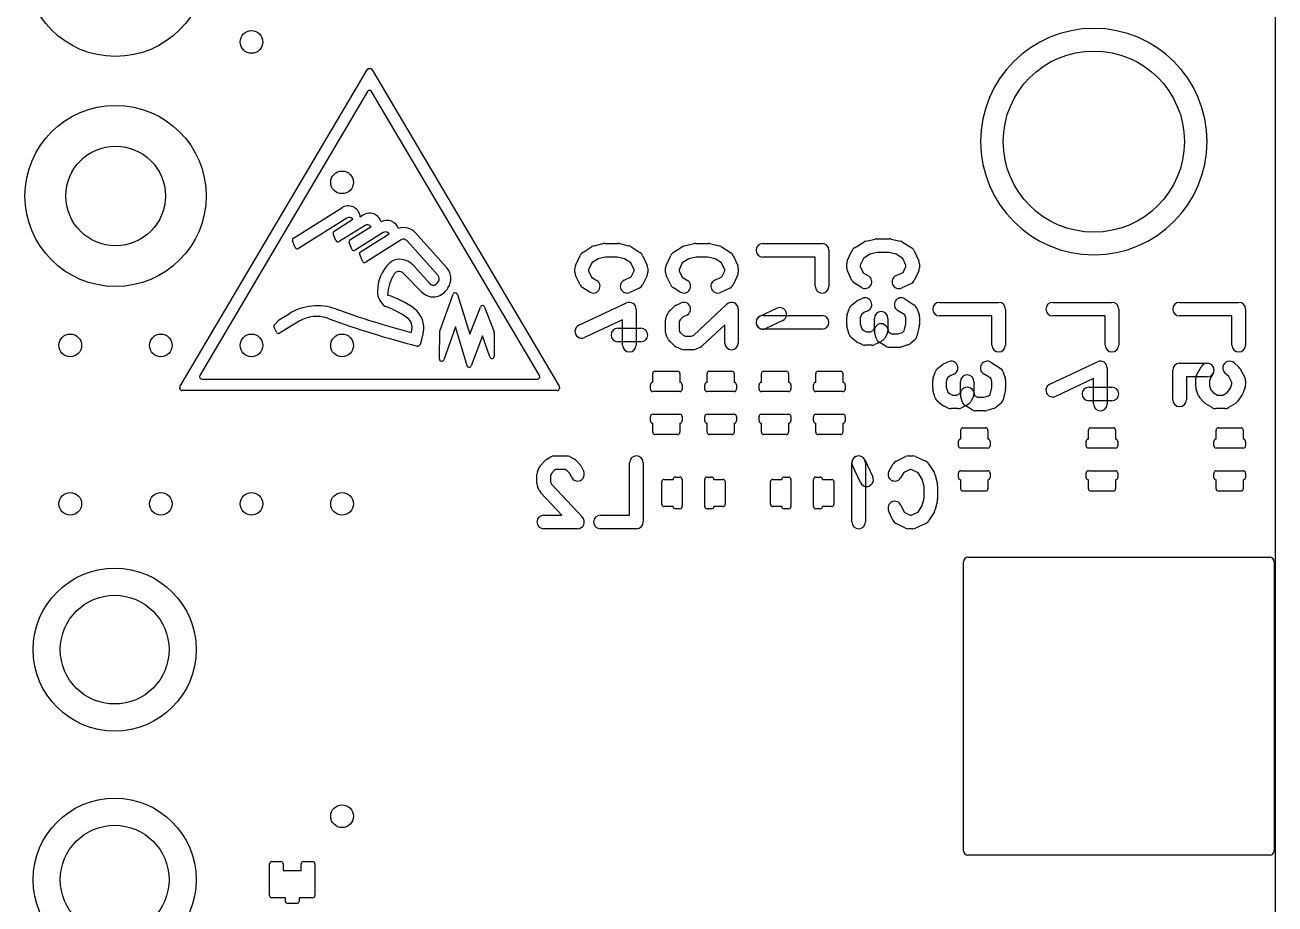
# Model space of a CAD drawing. Extents: x 0 to 45, y 0 to 50.
# Drawn here: x 31.2 to 45, y 29.58 to 39.29 of the extents above; entities that cross this region are included whole.
import ezdxf

# ---------------------------------------------------------------- set-up
doc = ezdxf.new("R2010")
doc.units = 0
for name, color, linetype in [('HOLE_1-6', 7, 'CONTINUOUS'), ('OUTLINE', 7, 'CONTINUOUS'), ('Resist-B', 7, 'CONTINUOUS'), ('Symbol-B', 7, 'CONTINUOUS')]:
    doc.layers.add(name, color=color, linetype=linetype)

msp = doc.modelspace()

# ---------------------------------------------------------------- linework, layer by layer
at = {"layer": 'HOLE_1-6'}
for centre, radius in [((33.7, 39.1), 0.125), ((43, 38), 1), ((32.2, 37.4), 0.55), ((34.7, 37.55), 0.125), ((31.7, 35.75), 0.125), ((32.7, 35.75), 0.125), ((33.7, 35.75), 0.125), ((34.7, 35.75), 0.125), ((31.7, 34), 0.125), ((32.7, 34), 0.125), ((33.7, 34), 0.125), ((34.7, 34), 0.125), ((32.19, 32.39), 0.6), ((34.7, 30.55), 0.125), ((32.19, 29.85), 0.6)]:
    msp.add_circle(centre, radius, dxfattribs=at)
at = {"layer": 'OUTLINE'}
msp.add_line((45, 42.41699), (45, 1), dxfattribs=at)
at = {"layer": 'Resist-B'}
for p, q in [((38.13, 35.34), (38.13, 35.44)), ((38.155, 35.465), (38.405, 35.465)), ((38.43, 35.44), (38.43, 35.34)), ((38.73, 35.34), (38.73, 35.44)), ((38.755, 35.465), (39.005, 35.465)), ((39.03, 35.44), (39.03, 35.34)), ((39.33, 35.34), (39.33, 35.44)), ((39.355, 35.465), (39.605, 35.465)), ((39.63, 35.44), (39.63, 35.34)), ((39.93, 35.34), (39.93, 35.44)), ((39.955, 35.465), (40.205, 35.465)), ((40.23, 35.44), (40.23, 35.34)), ((38.105, 35.265), (38.105, 35.315)), ((38.43, 35.24), (38.13, 35.24)), ((38.455, 35.315), (38.455, 35.265)), ((38.705, 35.265), (38.705, 35.315)), ((39.03, 35.24), (38.73, 35.24)), ((39.055, 35.315), (39.055, 35.265)), ((39.305, 35.265), (39.305, 35.315)), ((39.63, 35.24), (39.33, 35.24)), ((39.655, 35.315), (39.655, 35.265)), ((39.905, 35.265), (39.905, 35.315)), ((40.23, 35.24), (39.93, 35.24)), ((40.255, 35.315), (40.255, 35.265)), ((38.105, 34.915), (38.105, 34.965)), ((38.13, 34.99), (38.43, 34.99)), ((38.455, 34.965), (38.455, 34.915)), ((38.705, 34.915), (38.705, 34.965)), ((38.73, 34.99), (39.03, 34.99)), ((39.055, 34.965), (39.055, 34.915)), ((39.305, 34.915), (39.305, 34.965)), ((39.33, 34.99), (39.63, 34.99)), ((39.655, 34.965), (39.655, 34.915)), ((39.905, 34.915), (39.905, 34.965)), ((39.93, 34.99), (40.23, 34.99)), ((40.255, 34.965), (40.255, 34.915)), ((38.13, 34.79), (38.13, 34.89)), ((38.43, 34.89), (38.43, 34.79)), ((38.73, 34.79), (38.73, 34.89)), ((39.03, 34.89), (39.03, 34.79)), ((39.33, 34.79), (39.33, 34.89)), ((39.63, 34.89), (39.63, 34.79)), ((39.93, 34.79), (39.93, 34.89)), ((40.23, 34.89), (40.23, 34.79)), ((41.53, 34.715), (41.53, 34.815)), ((41.555, 34.84), (41.805, 34.84)), ((41.83, 34.815), (41.83, 34.715)), ((42.94, 34.715), (42.94, 34.815)), ((42.965, 34.84), (43.215, 34.84)), ((43.24, 34.815), (43.24, 34.715)), ((44.35, 34.715), (44.35, 34.815)), ((44.375, 34.84), (44.625, 34.84)), ((44.65, 34.815), (44.65, 34.715)), ((38.405, 34.765), (38.155, 34.765)), ((39.005, 34.765), (38.755, 34.765)), ((39.605, 34.765), (39.355, 34.765)), ((40.205, 34.765), (39.955, 34.765)), ((41.505, 34.64), (41.505, 34.69)), ((41.855, 34.69), (41.855, 34.64)), ((42.915, 34.64), (42.915, 34.69)), ((43.265, 34.69), (43.265, 34.64)), ((44.325, 34.64), (44.325, 34.69)), ((44.675, 34.69), (44.675, 34.64)), ((41.83, 34.615), (41.53, 34.615)), ((43.24, 34.615), (42.94, 34.615)), ((44.65, 34.615), (44.35, 34.615)), ((41.53, 34.365), (41.83, 34.365)), ((42.94, 34.365), (43.24, 34.365)), ((44.35, 34.365), (44.65, 34.365)), ((38.23, 33.995), (38.23, 34.245)), ((38.255, 34.27), (38.355, 34.27)), ((38.38, 34.295), (38.43, 34.295)), ((38.455, 34.27), (38.455, 33.97)), ((38.705, 33.97), (38.705, 34.27)), ((38.73, 34.295), (38.78, 34.295)), ((38.805, 34.27), (38.905, 34.27)), ((38.93, 34.245), (38.93, 33.995)), ((39.43, 33.995), (39.43, 34.245)), ((39.455, 34.27), (39.555, 34.27)), ((39.58, 34.295), (39.63, 34.295)), ((39.655, 34.27), (39.655, 33.97)), ((39.905, 33.97), (39.905, 34.27)), ((39.93, 34.295), (39.98, 34.295)), ((40.005, 34.27), (40.105, 34.27)), ((40.13, 34.245), (40.13, 33.995)), ((41.505, 34.29), (41.505, 34.34)), ((41.53, 34.165), (41.53, 34.265)), ((41.83, 34.265), (41.83, 34.165)), ((41.855, 34.34), (41.855, 34.29)), ((42.915, 34.29), (42.915, 34.34)), ((42.94, 34.165), (42.94, 34.265)), ((43.24, 34.265), (43.24, 34.165)), ((43.265, 34.34), (43.265, 34.29)), ((44.325, 34.29), (44.325, 34.34)), ((44.35, 34.165), (44.35, 34.265)), ((44.65, 34.265), (44.65, 34.165)), ((44.675, 34.34), (44.675, 34.29)), ((41.805, 34.14), (41.555, 34.14)), ((43.215, 34.14), (42.965, 34.14)), ((44.625, 34.14), (44.375, 34.14)), ((38.355, 33.97), (38.255, 33.97)), ((38.905, 33.97), (38.805, 33.97)), ((39.555, 33.97), (39.455, 33.97)), ((40.105, 33.97), (40.005, 33.97)), ((38.43, 33.945), (38.38, 33.945)), ((38.78, 33.945), (38.73, 33.945)), ((39.63, 33.945), (39.58, 33.945)), ((39.98, 33.945), (39.93, 33.945)), ((41.61, 33.41), (44.94, 33.41)), ((41.56, 30.17), (41.56, 33.36)), ((44.99, 33.36), (44.99, 30.17)), ((44.94, 30.12), (41.61, 30.12)), ((33.9, 29.675), (33.9, 30.025)), ((33.925, 30.05), (34.025, 30.05)), ((34.05, 30.025), (34.05, 29.95)), ((34.05, 29.95), (34.25, 29.95)), ((34.25, 29.95), (34.25, 30.025)), ((34.275, 30.05), (34.375, 30.05)), ((34.4, 30.025), (34.4, 29.675)), ((34.075, 29.65), (33.925, 29.65)), ((34.075, 29.6125), (34.075, 29.65)), ((34.2, 29.5875), (34.1, 29.5875)), ((34.225, 29.65), (34.225, 29.6125)), ((34.375, 29.65), (34.225, 29.65))]:
    msp.add_line(p, q, dxfattribs=at)
for centre, radius in [((32.2, 39.94), 1), ((32.2, 37.4), 1), ((32.19, 32.39), 0.9), ((32.19, 29.85), 0.9)]:
    msp.add_circle(centre, radius, dxfattribs=at)
for centre, radius, start, end in [((43, 38), 1.25, 90, -90), ((43, 38), 1.25, -90, 90), ((38.13, 35.315), 0.025, 90, 180), ((38.155, 35.44), 0.025, 90, 180), ((38.405, 35.44), 0.025, 0, 90), ((38.43, 35.315), 0.025, 0, 90), ((38.73, 35.315), 0.025, 90, 180), ((38.755, 35.44), 0.025, 90, 180), ((39.005, 35.44), 0.025, 0, 90), ((39.03, 35.315), 0.025, 0, 90), ((39.33, 35.315), 0.025, 90, 180), ((39.355, 35.44), 0.025, 90, 180), ((39.605, 35.44), 0.025, 0, 90), ((39.63, 35.315), 0.025, 0, 90), ((39.93, 35.315), 0.025, 90, 180), ((39.955, 35.44), 0.025, 90, 180), ((40.205, 35.44), 0.025, 0, 90), ((40.23, 35.315), 0.025, 0, 90), ((38.13, 35.265), 0.025, 180, -90), ((38.43, 35.265), 0.025, -90, 0), ((38.73, 35.265), 0.025, 180, -90), ((39.03, 35.265), 0.025, -90, 0), ((39.33, 35.265), 0.025, 180, -90), ((39.63, 35.265), 0.025, -90, 0), ((39.93, 35.265), 0.025, 180, -90), ((40.23, 35.265), 0.025, -90, 0), ((38.13, 34.965), 0.025, 90, 180), ((38.13, 34.915), 0.025, 180, -90), ((38.43, 34.965), 0.025, 0, 90), ((38.43, 34.915), 0.025, -90, 0), ((38.73, 34.965), 0.025, 90, 180), ((38.73, 34.915), 0.025, 180, -90), ((39.03, 34.965), 0.025, 0, 90), ((39.03, 34.915), 0.025, -90, 0), ((39.33, 34.965), 0.025, 90, 180), ((39.33, 34.915), 0.025, 180, -90), ((39.63, 34.965), 0.025, 0, 90), ((39.63, 34.915), 0.025, -90, 0), ((39.93, 34.965), 0.025, 90, 180), ((39.93, 34.915), 0.025, 180, -90), ((40.23, 34.965), 0.025, 0, 90), ((40.23, 34.915), 0.025, -90, 0), ((38.155, 34.79), 0.025, 180, -90), ((38.405, 34.79), 0.025, -90, 0), ((38.755, 34.79), 0.025, 180, -90), ((39.005, 34.79), 0.025, -90, 0), ((39.355, 34.79), 0.025, 180, -90), ((39.605, 34.79), 0.025, -90, 0), ((39.955, 34.79), 0.025, 180, -90), ((40.205, 34.79), 0.025, -90, 0), ((41.555, 34.815), 0.025, 90, 180), ((41.805, 34.815), 0.025, 0, 90), ((42.965, 34.815), 0.025, 90, 180), ((43.215, 34.815), 0.025, 0, 90), ((44.375, 34.815), 0.025, 90, 180), ((44.625, 34.815), 0.025, 0, 90), ((41.53, 34.69), 0.025, 90, 180), ((41.53, 34.64), 0.025, 180, -90), ((41.83, 34.69), 0.025, 0, 90), ((41.83, 34.64), 0.025, -90, 0), ((42.94, 34.69), 0.025, 90, 180), ((42.94, 34.64), 0.025, 180, -90), ((43.24, 34.69), 0.025, 0, 90), ((43.24, 34.64), 0.025, -90, 0), ((44.35, 34.69), 0.025, 90, 180), ((44.35, 34.64), 0.025, 180, -90), ((44.65, 34.69), 0.025, 0, 90), ((44.65, 34.64), 0.025, -90, 0), ((41.53, 34.34), 0.025, 90, 180), ((41.83, 34.34), 0.025, 0, 90), ((42.94, 34.34), 0.025, 90, 180), ((43.24, 34.34), 0.025, 0, 90), ((44.35, 34.34), 0.025, 90, 180), ((44.65, 34.34), 0.025, 0, 90), ((38.255, 34.245), 0.025, 90, 180), ((38.38, 34.27), 0.025, 90, 180), ((38.43, 34.27), 0.025, 0, 90), ((38.73, 34.27), 0.025, 90, 180), ((38.78, 34.27), 0.025, 0, 90), ((38.905, 34.245), 0.025, 0, 90), ((39.455, 34.245), 0.025, 90, 180), ((39.58, 34.27), 0.025, 90, 180), ((39.63, 34.27), 0.025, 0, 90), ((39.93, 34.27), 0.025, 90, 180), ((39.98, 34.27), 0.025, 0, 90), ((40.105, 34.245), 0.025, 0, 90), ((41.53, 34.29), 0.025, 180, -90), ((41.83, 34.29), 0.025, -90, 0), ((42.94, 34.29), 0.025, 180, -90), ((43.24, 34.29), 0.025, -90, 0), ((44.35, 34.29), 0.025, 180, -90), ((44.65, 34.29), 0.025, -90, 0), ((41.555, 34.165), 0.025, 180, -90), ((41.805, 34.165), 0.025, -90, 0), ((42.965, 34.165), 0.025, 180, -90), ((43.215, 34.165), 0.025, -90, 0), ((44.375, 34.165), 0.025, 180, -90), ((44.625, 34.165), 0.025, -90, 0), ((38.255, 33.995), 0.025, 180, -90), ((38.38, 33.97), 0.025, 180, -90), ((38.43, 33.97), 0.025, -90, 0), ((38.73, 33.97), 0.025, 180, -90), ((38.78, 33.97), 0.025, -90, 0), ((38.905, 33.995), 0.025, -90, 0), ((39.455, 33.995), 0.025, 180, -90), ((39.58, 33.97), 0.025, 180, -90), ((39.63, 33.97), 0.025, -90, 0), ((39.93, 33.97), 0.025, 180, -90), ((39.98, 33.97), 0.025, -90, 0), ((40.105, 33.995), 0.025, -90, 0), ((41.61, 33.36), 0.05, 90, 180), ((44.94, 33.36), 0.05, 0, 90), ((41.61, 30.17), 0.05, 180, -90), ((44.94, 30.17), 0.05, -90, 0), ((33.925, 30.025), 0.025, 90, 180), ((34.025, 30.025), 0.025, 0, 90), ((34.275, 30.025), 0.025, 90, 180), ((34.375, 30.025), 0.025, 0, 90), ((33.925, 29.675), 0.025, 180, -90), ((34.375, 29.675), 0.025, -90, 0), ((34.1, 29.6125), 0.025, 180, -90), ((34.2, 29.6125), 0.025, -90, 0)]:
    msp.add_arc(centre, radius, start, end, dxfattribs=at)
at = {"layer": 'Symbol-B'}
for p, q in [((32.91247, 35.29821), (34.97607, 38.79371)), ((34.9976, 38.806), (35.0114, 38.806)), ((35.03293, 38.79371), (37.09653, 35.29821)), ((34.98297, 38.55361), (33.13048, 35.41571)), ((36.87852, 35.41571), (35.02603, 38.55361)), ((34.16412, 36.93477), (34.70782, 37.27691)), ((34.7545, 37.15505), (34.22035, 36.81891)), ((34.61275, 37.01123), (34.82036, 37.14188)), ((34.82036, 37.14188), (34.81619, 37.14606)), ((34.95451, 37.07505), (34.66898, 36.89537)), ((34.78751, 36.91535), (35.02036, 37.06188)), ((35.15451, 36.99505), (34.84374, 36.79949)), ((35.02036, 37.06188), (35.01619, 37.06606)), ((35.22036, 36.98188), (35.21619, 36.98606)), ((35.5112, 36.99179), (35.8561, 36.6064)), ((34.18384, 36.83074), (34.15425, 36.90428)), ((34.63247, 36.9072), (34.60288, 36.98074)), ((34.80724, 36.81132), (34.77764, 36.88486)), ((34.90513, 36.7835), (35.22036, 36.98188)), ((35.35448, 36.91505), (34.96136, 36.66764)), ((35.76072, 36.52104), (35.41582, 36.90643)), ((37.48228, 36.84972), (37.58416, 36.8731)), ((37.60094, 36.875), (37.74528, 36.875)), ((37.76205, 36.8731), (37.86394, 36.84972)), ((38.48228, 36.84972), (38.58416, 36.8731)), ((38.60094, 36.875), (38.74528, 36.875)), ((38.76205, 36.8731), (38.86394, 36.84972)), ((39.34623, 36.875), (40, 36.875)), ((40.35715, 36.82577), (40.45904, 36.89005)), ((40.48228, 36.89972), (40.58416, 36.9231)), ((40.60094, 36.925), (40.74528, 36.925)), ((40.76205, 36.9231), (40.86394, 36.89972)), ((40.88719, 36.89005), (40.98908, 36.82577)), ((34.92485, 36.67947), (34.89526, 36.75301)), ((37.27806, 36.63257), (37.329, 36.74361)), ((37.35715, 36.77577), (37.45904, 36.84005)), ((37.60944, 36.725), (37.52828, 36.70638)), ((37.73679, 36.725), (37.60944, 36.725)), ((37.81795, 36.70638), (37.73679, 36.725)), ((37.88719, 36.84005), (37.98908, 36.77577)), ((38.01723, 36.74361), (38.06817, 36.63257)), ((38.27806, 36.63257), (38.329, 36.74361)), ((38.35715, 36.77577), (38.45904, 36.84005)), ((38.60944, 36.725), (38.52828, 36.70638)), ((38.73679, 36.725), (38.60944, 36.725)), ((38.81795, 36.70638), (38.73679, 36.725)), ((38.88719, 36.84005), (38.98908, 36.77577)), ((39.01723, 36.74361), (39.06817, 36.63257)), ((39.925, 36.725), (39.34623, 36.725)), ((39.925, 36.4026), (39.925, 36.725)), ((40.075, 36.8), (40.075, 36.4026)), ((40.27806, 36.68257), (40.329, 36.79361)), ((40.45604, 36.7108), (40.42123, 36.63492)), ((40.52828, 36.75638), (40.45604, 36.7108)), ((40.60944, 36.775), (40.52828, 36.75638)), ((40.73679, 36.775), (40.60944, 36.775)), ((40.81795, 36.75638), (40.73679, 36.775)), ((40.89019, 36.7108), (40.81795, 36.75638)), ((40.925, 36.63492), (40.89019, 36.7108)), ((41.01723, 36.79361), (41.06817, 36.68257)), ((35.49699, 36.62378), (35.66915, 36.43141)), ((37.27123, 36.55455), (37.27123, 36.6013)), ((37.45604, 36.6608), (37.42123, 36.58492)), ((37.42123, 36.58492), (37.42123, 36.57175)), ((37.42123, 36.57175), (37.45508, 36.50184)), ((37.52828, 36.70638), (37.45604, 36.6608)), ((37.89019, 36.6608), (37.81795, 36.70638)), ((37.925, 36.58492), (37.89019, 36.6608)), ((37.8933, 36.50628), (37.925, 36.57175)), ((37.925, 36.57175), (37.925, 36.58492)), ((38.075, 36.6013), (38.075, 36.55455)), ((38.27123, 36.55455), (38.27123, 36.6013)), ((38.45604, 36.6608), (38.42123, 36.58492)), ((38.42123, 36.58492), (38.42123, 36.57175)), ((38.42123, 36.57175), (38.45508, 36.50184)), ((38.52828, 36.70638), (38.45604, 36.6608)), ((38.89019, 36.6608), (38.81795, 36.70638)), ((38.925, 36.58492), (38.89019, 36.6608)), ((38.8933, 36.50628), (38.925, 36.57175)), ((38.925, 36.57175), (38.925, 36.58492)), ((39.075, 36.6013), (39.075, 36.55455)), ((40.27123, 36.60455), (40.27123, 36.6513)), ((40.32967, 36.46666), (40.27873, 36.57186)), ((40.42123, 36.63492), (40.42123, 36.62175)), ((40.42123, 36.62175), (40.45508, 36.55184)), ((40.8933, 36.55628), (40.925, 36.62175)), ((40.925, 36.62175), (40.925, 36.63492)), ((41.0675, 36.57186), (41.01656, 36.46666)), ((41.075, 36.6513), (41.075, 36.60455)), ((35.58063, 36.33881), (35.37003, 36.5494)), ((35.75062, 36.43644), (35.76469, 36.45671)), ((37.32967, 36.41666), (37.27873, 36.52186)), ((37.45508, 36.50184), (37.51272, 36.46658)), ((37.81589, 36.47077), (37.8933, 36.50628)), ((38.0675, 36.52186), (38.01656, 36.41666)), ((38.32967, 36.41666), (38.27873, 36.52186)), ((38.45508, 36.50184), (38.51272, 36.46658)), ((38.81589, 36.47077), (38.8933, 36.50628)), ((39.0675, 36.52186), (39.01656, 36.41666)), ((40.43444, 36.38862), (40.35803, 36.43537)), ((40.45508, 36.55184), (40.51272, 36.51658)), ((40.81589, 36.52077), (40.8933, 36.55628)), ((35.78257, 35.91769), (35.92598, 36.31418)), ((35.86985, 36.38374), (35.85578, 36.36347)), ((35.97334, 36.31316), (36.11117, 35.87383)), ((37.43444, 36.33862), (37.35803, 36.38537)), ((37.98034, 36.38118), (37.87845, 36.33443)), ((38.43444, 36.33862), (38.35803, 36.38537)), ((38.98034, 36.38118), (38.87845, 36.33443)), ((40.98034, 36.43118), (40.87845, 36.38443)), ((36.11117, 35.87383), (36.22767, 36.17341)), ((36.27432, 36.17327), (36.37952, 35.89814)), ((37.31454, 35.97252), (37.84095, 36.21797)), ((38.32099, 36.13513), (38.37193, 36.18188)), ((38.39135, 36.19478), (38.44229, 36.21816)), ((38.58402, 35.86241), (38.94867, 36.20468)), ((39.31437, 36.0718), (39.50116, 36.15946)), ((40.27574, 36.09118), (40.30121, 36.16131)), ((40.32474, 36.19419), (40.37568, 36.2351)), ((40.39135, 36.24478), (40.44229, 36.26816)), ((40.91266, 36.26343), (41.01455, 36.19914)), ((41.04502, 36.16131), (41.07049, 36.09118)), ((41.29623, 36.225), (41.95, 36.225)), ((42.54623, 36.225), (43.2, 36.225)), ((43.94623, 36.225), (44.6, 36.225)), ((33.95337, 35.97655), (34.00636, 36.03179)), ((34.01139, 36.03583), (34.11544, 36.09923)), ((37.79764, 36.03228), (37.37792, 35.83658)), ((37.79764, 35.7526), (37.79764, 36.03228)), ((37.94764, 36.15), (37.94764, 35.7526)), ((38.27123, 35.89286), (38.27123, 36.03312)), ((38.28037, 36.069), (38.30584, 36.11575)), ((38.4316, 36.03304), (38.42123, 36.01402)), ((38.46465, 36.06338), (38.4316, 36.03304)), ((38.50487, 36.08184), (38.46465, 36.06338)), ((39.075, 36.15), (39.075, 35.77597)), ((39.34623, 36.0789), (40, 36.0789)), ((39.56488, 36.02366), (39.37809, 35.936)), ((40.27123, 35.97792), (40.27123, 36.06558)), ((40.43503, 36.09038), (40.42123, 36.05238)), ((40.42123, 36.05238), (40.42123, 35.9886)), ((40.46236, 36.11233), (40.43503, 36.09038)), ((40.50487, 36.13184), (40.46236, 36.11233)), ((40.57689, 35.93274), (40.57689, 36.04805)), ((40.72689, 36.04805), (40.72689, 35.91364)), ((40.9128, 36.08598), (40.83262, 36.13657)), ((40.925, 36.05238), (40.9128, 36.08598)), ((40.925, 35.98641), (40.925, 36.05238)), ((41.075, 36.06558), (41.075, 35.97792)), ((41.875, 36.075), (41.29623, 36.075)), ((41.875, 35.7526), (41.875, 36.075)), ((42.025, 36.15), (42.025, 35.7526)), ((43.125, 36.075), (42.54623, 36.075)), ((43.125, 35.7526), (43.125, 36.075)), ((43.275, 36.15), (43.275, 35.7526)), ((44.525, 36.075), (43.94623, 36.075)), ((44.525, 35.7526), (44.525, 36.075)), ((44.675, 36.15), (44.675, 35.7526)), ((33.97526, 35.89565), (33.94905, 35.94806)), ((34.22789, 36.01785), (34.01063, 35.88548)), ((35.46425, 35.89239), (35.47149, 35.91923)), ((35.59574, 35.88835), (35.56125, 35.76058)), ((35.77449, 35.59969), (35.78108, 35.90972)), ((35.95117, 35.95383), (35.82306, 35.59084)), ((36.07986, 35.52487), (35.95117, 35.95383)), ((36.38117, 35.88921), (36.38117, 35.6304)), ((37.74528, 35.93864), (38, 35.93864)), ((38.42123, 36.01402), (38.42123, 35.91196)), ((38.42123, 35.91196), (38.4316, 35.89293)), ((38.4316, 35.89293), (38.46465, 35.86259)), ((38.925, 35.97674), (38.67775, 35.74467)), ((38.925, 35.77597), (38.925, 35.97674)), ((40, 35.9289), (39.34623, 35.9289)), ((40.29968, 35.86933), (40.27421, 35.95699)), ((40.42123, 35.9886), (40.43712, 35.93392)), ((40.43712, 35.93392), (40.46236, 35.91364)), ((40.46236, 35.91364), (40.48997, 35.90097)), ((40.48997, 35.90097), (40.53361, 35.90097)), ((40.53361, 35.90097), (40.56377, 35.91481)), ((40.56377, 35.91481), (40.56914, 35.9185)), ((40.56914, 35.9185), (40.57689, 35.93274)), ((40.59636, 35.8302), (40.57938, 35.89449)), ((40.7244, 35.93279), (40.7337, 35.89761)), ((40.7337, 35.89761), (40.7664, 35.8776)), ((40.83596, 35.8776), (40.88786, 35.89347)), ((40.88786, 35.89347), (40.90725, 35.90905)), ((40.90725, 35.90905), (40.925, 35.98641)), ((41.0731, 35.96115), (41.04763, 35.85011)), ((36.25117, 35.85383), (36.12721, 35.52328)), ((36.33258, 35.62211), (36.25117, 35.85383)), ((38, 35.78864), (37.74528, 35.78864)), ((38.30584, 35.81022), (38.28037, 35.85698)), ((38.37193, 35.74409), (38.32099, 35.79084)), ((38.46465, 35.86259), (38.48997, 35.85097)), ((38.48997, 35.85097), (38.55908, 35.85097)), ((38.55908, 35.85097), (38.58402, 35.86241)), ((40.37568, 35.79087), (40.32474, 35.83178)), ((40.44229, 35.75781), (40.39135, 35.78119)), ((40.55, 35.75097), (40.47358, 35.75097)), ((40.63223, 35.78119), (40.58129, 35.75781)), ((40.70614, 35.73862), (40.62973, 35.78537)), ((40.66893, 35.80509), (40.64345, 35.78756)), ((40.71775, 35.87776), (40.69228, 35.831)), ((40.7664, 35.8776), (40.83596, 35.8776)), ((40.94552, 35.75425), (40.86911, 35.73088)), ((41.02149, 35.8084), (40.97054, 35.76749)), ((38.44229, 35.70781), (38.39135, 35.73119)), ((38.57547, 35.70097), (38.47358, 35.70097)), ((38.6577, 35.73118), (38.60675, 35.7078)), ((40.84717, 35.7276), (40.74528, 35.7276)), ((41.27474, 35.49419), (41.32568, 35.5351)), ((41.34135, 35.54478), (41.39229, 35.56816)), ((41.86266, 35.56343), (41.96455, 35.49914)), ((42.51454, 35.32252), (43.04095, 35.56797)), ((43.14764, 35.5), (43.14764, 35.1026)), ((43.87123, 35.14935), (43.87123, 35.47662)), ((43.94623, 35.55162), (44.25189, 35.55162)), ((44.13508, 35.41901), (44.18603, 35.51251)), ((44.54882, 35.55526), (44.59977, 35.50851)), ((44.61492, 35.48913), (44.66586, 35.39562)), ((33.15201, 35.378), (36.85699, 35.378)), ((41.22123, 35.27792), (41.22123, 35.36558)), ((41.22574, 35.39118), (41.25121, 35.46131)), ((41.38503, 35.39038), (41.37123, 35.35238)), ((41.37123, 35.35238), (41.37123, 35.2886)), ((41.41236, 35.41233), (41.38503, 35.39038)), ((41.45487, 35.43184), (41.41236, 35.41233)), ((41.52689, 35.23274), (41.52689, 35.34805)), ((41.67689, 35.34805), (41.67689, 35.21364)), ((41.8628, 35.38598), (41.78262, 35.43657)), ((41.875, 35.35238), (41.8628, 35.38598)), ((41.875, 35.28641), (41.875, 35.35238)), ((41.99502, 35.46131), (42.02049, 35.39118)), ((42.025, 35.36558), (42.025, 35.27792)), ((42.99764, 35.38228), (42.57792, 35.18658)), ((42.99764, 35.1026), (42.99764, 35.38228)), ((44.25189, 35.40162), (44.02123, 35.40162)), ((44.02123, 35.40162), (44.02123, 35.14935)), ((44.12594, 35.28961), (44.12594, 35.38312)), ((44.31775, 35.44073), (44.27594, 35.36401)), ((44.27594, 35.36401), (44.27594, 35.30281)), ((44.48916, 35.40642), (44.4474, 35.44474)), ((44.525, 35.34064), (44.48916, 35.40642)), ((44.525, 35.32619), (44.525, 35.34064)), ((44.675, 35.35974), (44.675, 35.31299)), ((32.909, 35.275), (32.909, 35.2855)), ((37.075, 35.25), (32.934, 35.25)), ((37.1, 35.2855), (37.1, 35.275)), ((41.24968, 35.16933), (41.22421, 35.25699)), ((41.37123, 35.2886), (41.38712, 35.23392)), ((41.38712, 35.23392), (41.41236, 35.21364)), ((41.41236, 35.21364), (41.43997, 35.20097)), ((41.43997, 35.20097), (41.48361, 35.20097)), ((41.48361, 35.20097), (41.51377, 35.21481)), ((41.51377, 35.21481), (41.51914, 35.2185)), ((41.51914, 35.2185), (41.52689, 35.23274)), ((41.54636, 35.1302), (41.52938, 35.19449)), ((41.6744, 35.23279), (41.6837, 35.19761)), ((41.6837, 35.19761), (41.7164, 35.1776)), ((41.78596, 35.1776), (41.83786, 35.19347)), ((41.83786, 35.19347), (41.85725, 35.20905)), ((41.85725, 35.20905), (41.875, 35.28641)), ((42.0231, 35.26115), (41.99763, 35.15011)), ((42.94528, 35.28864), (43.2, 35.28864)), ((44.15593, 35.19387), (44.13045, 35.264)), ((44.27594, 35.30281), (44.29187, 35.25897)), ((44.29187, 35.25897), (44.31718, 35.2311)), ((44.31718, 35.2311), (44.36641, 35.20097)), ((44.36641, 35.20097), (44.42604, 35.20097)), ((44.42604, 35.20097), (44.47169, 35.2289)), ((44.47169, 35.2289), (44.50764, 35.27839)), ((44.50764, 35.27839), (44.525, 35.32619)), ((44.63521, 35.19878), (44.58426, 35.12865)), ((44.67049, 35.28739), (44.64502, 35.21726)), ((41.32568, 35.09087), (41.27474, 35.13178)), ((41.39229, 35.05781), (41.34135, 35.08119)), ((41.58223, 35.08119), (41.53129, 35.05781)), ((41.65614, 35.03862), (41.57973, 35.08537)), ((41.61893, 35.10509), (41.59345, 35.08756)), ((41.66775, 35.17776), (41.64228, 35.131)), ((41.7164, 35.1776), (41.78596, 35.1776)), ((41.89552, 35.05425), (41.81911, 35.03088)), ((41.97149, 35.1084), (41.92054, 35.06749)), ((43.2, 35.13864), (42.94528, 35.13864)), ((44.21334, 35.12231), (44.17089, 35.16906)), ((44.30613, 35.062), (44.22972, 35.10876)), ((44.56273, 35.10876), (44.48632, 35.062)), ((41.5, 35.05097), (41.42358, 35.05097)), ((41.79717, 35.0276), (41.69528, 35.0276)), ((44.44717, 35.05097), (44.34528, 35.05097)), ((36.96022, 34.49416), (37.00698, 34.51963)), ((37.04286, 34.52877), (37.18312, 34.52877)), ((37.219, 34.51963), (37.26575, 34.49416)), ((40.81666, 34.47033), (40.92186, 34.52127)), ((40.95455, 34.52877), (41.0013, 34.52877)), ((41.03257, 34.52194), (41.14361, 34.471)), ((36.85781, 34.35771), (36.88119, 34.40865)), ((36.89409, 34.42807), (36.94084, 34.47901)), ((37.04293, 34.3684), (37.01259, 34.33535)), ((37.06196, 34.37877), (37.04293, 34.3684)), ((37.16402, 34.37877), (37.06196, 34.37877)), ((37.18304, 34.3684), (37.16402, 34.37877)), ((37.21338, 34.33535), (37.18304, 34.3684)), ((37.28513, 34.47901), (37.33188, 34.42807)), ((37.34478, 34.40865), (37.36816, 34.35771)), ((37.875, 33.875), (37.875, 34.45377)), ((38.025, 34.45377), (38.025, 33.8)), ((40.3289, 33.8), (40.3289, 34.45377)), ((40.42366, 34.23512), (40.336, 34.42191)), ((40.4718, 34.48563), (40.55946, 34.29884)), ((40.4789, 34.45377), (40.4789, 33.8)), ((40.73862, 34.36556), (40.78537, 34.44197)), ((40.97175, 34.37877), (40.90184, 34.34492)), ((40.98492, 34.37877), (40.97175, 34.37877)), ((41.0608, 34.34396), (40.98492, 34.37877)), ((41.17577, 34.44285), (41.24005, 34.34096)), ((36.85097, 34.22453), (36.85097, 34.32642)), ((37.01259, 34.33535), (37.00097, 34.31003)), ((37.00097, 34.31003), (37.00097, 34.24092)), ((37.00097, 34.24092), (37.01241, 34.21598)), ((37.23184, 34.29513), (37.21338, 34.33535)), ((40.90184, 34.34492), (40.86658, 34.28728)), ((41.10638, 34.27172), (41.0608, 34.34396)), ((41.125, 34.19056), (41.10638, 34.27172)), ((41.24972, 34.31772), (41.2731, 34.21584)), ((36.88118, 34.1423), (36.8578, 34.19325)), ((37.12674, 33.875), (36.89467, 34.12225)), ((37.01241, 34.21598), (37.35468, 33.85133)), ((41.125, 34.06321), (41.125, 34.19056)), ((41.275, 34.19906), (41.275, 34.05472)), ((40.87077, 33.98411), (40.90628, 33.9067)), ((41.0608, 33.90981), (41.10638, 33.98205)), ((41.10638, 33.98205), (41.125, 34.06321)), ((41.2731, 34.03795), (41.24972, 33.93606)), ((36.92597, 33.875), (37.12674, 33.875)), ((37.5526, 33.875), (37.875, 33.875)), ((40.78118, 33.81966), (40.73443, 33.92155)), ((40.90628, 33.9067), (40.97175, 33.875)), ((40.97175, 33.875), (40.98492, 33.875)), ((40.98492, 33.875), (41.0608, 33.90981)), ((41.24005, 33.91281), (41.17577, 33.81092)), ((37.3, 33.725), (36.92597, 33.725)), ((37.95, 33.725), (37.5526, 33.725)), ((40.92186, 33.7325), (40.81666, 33.78344)), ((41.0013, 33.725), (40.95455, 33.725)), ((41.14361, 33.78277), (41.03257, 33.73183))]:
    msp.add_line(p, q, dxfattribs=at)
for centre, radius, start, end in [((34.9976, 38.781), 0.025, 90, 149.444084), ((35.0114, 38.781), 0.025, 30.555013, 90), ((35.0045, 38.5409), 0.025, 30.555888, 149.444987), ((34.72114, 37.25575), 0.025, 114.032308, 122.189988), ((34.76632, 37.15436), 0.136, 4.2546, 114.020665), ((34.78006, 37.11444), 0.04798, 42.474503, 122.186378), ((34.83389, 37.16372), 0.025, -137.528974, -135.064814), ((35.00259, 37.07297), 0.136, 17.342464, 137.729712), ((35.19664, 36.99363), 0.136, 20.504274, 118.181773), ((34.62607, 36.99007), 0.025, 122.189988, -158.078545), ((34.98006, 37.03444), 0.04798, 42.474503, 122.176271), ((35.03389, 37.08372), 0.025, -137.528974, -135.064814), ((35.18006, 36.95444), 0.04798, 42.474503, 122.176271), ((35.23389, 37.00372), 0.025, -137.528974, -135.064814), ((35.38005, 36.87442), 0.176, 41.826299, 108.559511), ((34.17744, 36.91361), 0.025, 122.189988, -158.078545), ((34.65566, 36.91653), 0.025, -158.083667, -57.818347), ((34.80083, 36.8942), 0.025, 122.2022, -158.073238), ((35.38005, 36.87441), 0.04801, 41.833745, 122.177408), ((37.49906, 36.77662), 0.075, 102.928196, 122.246862), ((37.60094, 36.8), 0.075, 90, 102.924773), ((37.74528, 36.8), 0.075, 77.07925, 90), ((37.84717, 36.77662), 0.075, 57.750872, 77.076453), ((38.49906, 36.77662), 0.075, 102.928196, 122.246862), ((38.60094, 36.8), 0.075, 90, 102.924773), ((38.74528, 36.8), 0.075, 77.07925, 90), ((38.84717, 36.77662), 0.075, 57.750872, 77.076453), ((39.34623, 36.8), 0.075, 90, -90), ((40, 36.8), 0.075, 0, 90), ((40.49906, 36.82662), 0.075, 102.928196, 122.246862), ((40.60094, 36.85), 0.075, 90, 102.924773), ((40.74528, 36.85), 0.075, 77.07925, 90), ((40.84717, 36.82662), 0.075, 57.750872, 77.076453), ((34.20703, 36.84007), 0.025, -158.083667, -57.817849), ((34.83043, 36.82065), 0.025, -158.083667, -57.818737), ((34.91845, 36.76234), 0.025, 122.189988, -158.078545), ((37.39717, 36.71234), 0.075, 122.249128, 155.356539), ((37.94906, 36.71234), 0.075, 24.641216, 57.753138), ((38.39717, 36.71234), 0.075, 122.249128, 155.356539), ((38.94906, 36.71234), 0.075, 24.641216, 57.753138), ((40.39717, 36.76234), 0.075, 122.249128, 155.356539), ((40.94906, 36.76234), 0.075, 24.641216, 57.753138), ((34.94804, 36.6888), 0.025, -158.083667, -57.815889), ((35.53116, 36.34247), 0.44, 134.644576, 179.674452), ((35.33526, 36.54254), 0.16, 90.017905, 135.078498), ((35.33522, 36.67754), 0.025, 85.778844, 90.022918), ((35.31951, 36.46494), 0.23818, 41.827718, 85.774356), ((35.72197, 36.48636), 0.18, -34.758368, 41.827037), ((37.34623, 36.6013), 0.075, 155.358784, 180), ((38, 36.6013), 0.075, 0, 24.643461), ((38.34623, 36.6013), 0.075, 155.358784, 180), ((39, 36.6013), 0.075, 0, 24.643461), ((40.34623, 36.6513), 0.075, 155.358784, 180), ((40.34623, 36.60455), 0.075, 180, -154.162781), ((41, 36.60455), 0.075, -25.840735, 0), ((41, 36.6513), 0.075, 0, 24.643461), ((35.6833, 36.28365), 0.48, 147.877705, 177.388549), ((35.3276, 36.50696), 0.06001, 45.006751, 147.867104), ((35.7079, 36.46609), 0.052, -138.172483, -34.762748), ((35.72197, 36.48636), 0.052, -34.762748, 41.827517), ((37.34623, 36.55455), 0.075, 180, -154.162781), ((37.47358, 36.4026), 0.075, -121.456363, 58.540416), ((37.84717, 36.4026), 0.075, 114.648159, -65.353011), ((38, 36.55455), 0.075, -25.840735, 0), ((38.34623, 36.55455), 0.075, 180, -154.162781), ((38.47358, 36.4026), 0.075, -121.456363, 58.540416), ((38.84717, 36.4026), 0.075, 114.648159, -65.353011), ((39, 36.55455), 0.075, -25.840735, 0), ((40.39717, 36.49935), 0.075, -154.159265, -121.459584), ((40.47358, 36.4526), 0.075, -121.456363, 58.540416), ((40.84717, 36.4526), 0.075, 114.648159, -65.353011), ((40.94906, 36.49935), 0.075, -65.351841, -25.837219), ((35.29117, 36.34383), 0.2, 179.673418, -125.831073), ((34.88436, 35.32123), 1.03483, 53.496636, 72.019758), ((35.7079, 36.46609), 0.18, -134.997749, -34.758368), ((35.94949, 36.30568), 0.025, 17.412825, 160.115251), ((37.39717, 36.44935), 0.075, -154.159265, -121.459584), ((37.94906, 36.44935), 0.075, -65.351841, -25.837219), ((38.39717, 36.44935), 0.075, -154.159265, -121.459584), ((38.94906, 36.44935), 0.075, -65.351841, -25.837219), ((40, 36.4026), 0.075, 180, 0), ((34.42762, 35.58684), 0.6, 70.285795, 121.352384), ((35.18872, 36.20195), 0.025, -125.820104, -109.051009), ((34.88436, 35.32123), 0.90683, 53.5624, 70.935466), ((36.25097, 36.16435), 0.025, 20.907499, 158.749494), ((37.87264, 36.15), 0.075, 0, 114.9983), ((38.42264, 36.12662), 0.075, 114.658289, 132.54142), ((38.47358, 36.15), 0.075, -65.341711, 114.653767), ((39, 36.15), 0.075, 0, 133.186552), ((39.53302, 36.09156), 0.075, -64.863117, 115.140528), ((40.3717, 36.13571), 0.075, 128.764798, 160.040392), ((40.42264, 36.17662), 0.075, 114.658289, 128.764798), ((40.47358, 36.2), 0.075, -65.341711, 114.653767), ((40.87264, 36.2), 0.075, 57.750872, -122.250884), ((40.97453, 36.13571), 0.075, 19.959608, 57.750872), ((41.29623, 36.15), 0.075, 90, -90), ((41.95, 36.15), 0.075, 0, 90), ((42.54623, 36.15), 0.075, 90, -90), ((43.2, 36.15), 0.075, 0, 90), ((43.94623, 36.15), 0.075, 90, -90), ((44.6, 36.15), 0.075, 0, 90), ((34.0244, 36.01448), 0.025, 121.356779, 136.193172), ((34.41519, 35.71041), 0.36, 70.00112, 121.350799), ((38.07908, 45.77716), 10.35277, -109.999481, -104.248578), ((38.07908, 45.77716), 10.22477, -109.713924, -104.817126), ((35.3423, 35.9463), 0.132, -11.834333, 52.327929), ((35.48508, 36.13295), 0.025, 52.58929, 53.505927), ((35.3423, 35.9463), 0.26, -12.641148, 52.585788), ((38.34623, 36.03312), 0.075, 151.418806, 180), ((38.3717, 36.07987), 0.075, 132.54142, 151.418806), ((39.34623, 36.0039), 0.075, 90, -90), ((39.34623, 36.0039), 0.075, 115.136883, -64.859472), ((40, 36.0039), 0.075, -90, 90), ((40.34623, 36.06558), 0.075, 160.040392, 180), ((40.65189, 36.04805), 0.075, 0, 180), ((41, 36.06558), 0.075, 0, 19.959608), ((33.97141, 35.95924), 0.025, 136.183026, -153.434949), ((33.99762, 35.90683), 0.025, -153.434949, -58.647503), ((35.5716, 35.89487), 0.025, -15.114442, -12.635675), ((35.80607, 35.90917), 0.025, 160.071726, 178.743119), ((36.35617, 35.88921), 0.025, 0, 20.925449), ((37.34623, 35.90455), 0.075, 114.996585, -65.0017), ((37.74528, 35.86364), 0.075, 90, -90), ((38, 35.86364), 0.075, -90, 90), ((38.34623, 35.89286), 0.075, 180, -151.418806), ((40.34623, 35.97792), 0.075, 180, -163.795411), ((40.65189, 35.91364), 0.075, 14.794114, -165.205124), ((40.65189, 35.91364), 0.075, -28.581194, 0), ((41, 35.97792), 0.075, -12.92075, 0), ((35.53711, 35.7671), 0.025, -104.241923, -15.114442), ((37.87264, 35.7526), 0.075, 180, 0), ((38.3717, 35.8461), 0.075, -151.418806, -132.54142), ((38.42264, 35.79935), 0.075, -132.54142, -114.658289), ((38.62642, 35.79935), 0.075, -65.351841, -46.80999), ((39, 35.77597), 0.075, 180, 0), ((40.3717, 35.89026), 0.075, -163.795411, -128.764798), ((40.42264, 35.84935), 0.075, -128.764798, -114.658289), ((40.47358, 35.82597), 0.075, -114.658289, -90), ((40.55, 35.82597), 0.075, -90, -65.341711), ((40.66887, 35.84935), 0.075, -165.205886, -121.456363), ((40.60094, 35.84935), 0.075, -65.341711, -55.472985), ((40.62642, 35.86688), 0.075, -55.472985, -28.581194), ((40.92358, 35.82597), 0.075, -72.990506, -51.235202), ((40.97453, 35.86688), 0.075, -51.235202, -12.92075), ((41.95, 35.7526), 0.075, 180, 0), ((43.2, 35.7526), 0.075, 180, 0), ((44.6, 35.7526), 0.075, 180, 0), ((36.35617, 35.6304), 0.025, -160.6375, 0), ((38.47358, 35.77597), 0.075, -114.658289, -90), ((38.57547, 35.77597), 0.075, -90, -65.351841), ((40.74528, 35.8026), 0.075, -121.456363, -90), ((40.84717, 35.8026), 0.075, -90, -72.990506), ((35.79949, 35.59916), 0.025, 178.785511, -19.440035), ((36.1038, 35.53206), 0.025, -163.283192, -20.556045), ((41.3217, 35.43571), 0.075, 128.764798, 160.040392), ((41.37264, 35.47662), 0.075, 114.658289, 128.764798), ((41.42358, 35.5), 0.075, -65.341711, 114.653767), ((41.82264, 35.5), 0.075, 57.750872, -122.250884), ((41.92453, 35.43571), 0.075, 19.959608, 57.750872), ((43.07264, 35.5), 0.075, 0, 114.9983), ((43.94623, 35.47662), 0.075, 90, 180), ((44.25189, 35.47662), 0.075, -28.587902, 151.413159), ((44.25189, 35.47662), 0.075, -90, 90), ((44.49811, 35.5), 0.075, 47.45858, -132.538442), ((44.54906, 35.45325), 0.075, 28.581194, 47.45858), ((33.15201, 35.403), 0.025, 149.444144, -90), ((36.85699, 35.403), 0.025, -90, 30.555013), ((41.29623, 35.36558), 0.075, 160.040392, 180), ((41.60189, 35.34805), 0.075, 0, 180), ((41.95, 35.36558), 0.075, 0, 19.959608), ((44.20094, 35.38312), 0.075, 151.412098, 180), ((44.6, 35.35974), 0.075, 0, 28.581194), ((32.934, 35.2855), 0.025, 149.444987, 180), ((32.934, 35.275), 0.025, 180, -90), ((37.075, 35.275), 0.025, -90, 0), ((37.075, 35.2855), 0.025, 0, 30.555846), ((41.29623, 35.27792), 0.075, 180, -163.795411), ((41.60189, 35.21364), 0.075, 14.794114, -165.205124), ((41.60189, 35.21364), 0.075, -28.581194, 0), ((41.95, 35.27792), 0.075, -12.92075, 0), ((42.54623, 35.25455), 0.075, 114.996585, -65.0017), ((42.94528, 35.21364), 0.075, 90, -90), ((43.2, 35.21364), 0.075, -90, 90), ((44.20094, 35.28961), 0.075, 180, -160.033211), ((44.22642, 35.21948), 0.075, -160.033211, -137.761253), ((44.57453, 35.24286), 0.075, -35.995921, -19.959608), ((44.6, 35.31299), 0.075, -19.959608, 0), ((41.3217, 35.19026), 0.075, -163.795411, -128.764798), ((41.37264, 35.14935), 0.075, -128.764798, -114.658289), ((41.42358, 35.12597), 0.075, -114.658289, -90), ((41.5, 35.12597), 0.075, -90, -65.341711), ((41.61887, 35.14935), 0.075, -165.205886, -121.456363), ((41.55094, 35.14935), 0.075, -65.341711, -55.472985), ((41.57642, 35.16688), 0.075, -55.472985, -28.581194), ((41.87358, 35.12597), 0.075, -72.990506, -51.235202), ((41.92453, 35.16688), 0.075, -51.235202, -12.92075), ((43.07264, 35.1026), 0.075, 180, 0), ((43.94623, 35.14935), 0.075, 180, 0), ((44.26887, 35.17273), 0.075, -137.761253, -121.466867), ((44.34528, 35.12597), 0.075, -121.466867, -90), ((44.44717, 35.12597), 0.075, -90, -58.533133), ((44.52358, 35.17273), 0.075, -58.533133, -35.995921), ((41.69528, 35.1026), 0.075, -121.456363, -90), ((41.79717, 35.1026), 0.075, -90, -72.990506), ((37.04286, 34.45377), 0.075, 90, 118.581194), ((37.18312, 34.45377), 0.075, 61.418806, 90), ((37.95, 34.45377), 0.075, 0, 180), ((40.4039, 34.45377), 0.075, 25.136883, -154.859472), ((40.4039, 34.45377), 0.075, 0, 180), ((40.95455, 34.45377), 0.075, 90, 115.837219), ((41.0013, 34.45377), 0.075, 65.358784, 90), ((36.94935, 34.37736), 0.075, 137.45858, 155.341711), ((36.9961, 34.4283), 0.075, 118.581194, 137.45858), ((37.22987, 34.4283), 0.075, 42.54142, 61.418806), ((37.27662, 34.37736), 0.075, 24.658289, 42.54142), ((40.8026, 34.32642), 0.075, 148.543637, -31.459584), ((40.84935, 34.40283), 0.075, 115.840735, 148.540416), ((41.11234, 34.40283), 0.075, 32.249128, 65.356539), ((36.92597, 34.32642), 0.075, 155.341711, 180), ((36.92597, 34.22453), 0.075, 180, -155.351841), ((37.3, 34.32642), 0.075, -155.341711, 24.653767), ((40.49156, 34.26698), 0.075, -154.863117, 25.140528), ((41.17662, 34.30094), 0.075, 12.928196, 32.246862), ((36.94935, 34.17358), 0.075, -155.351841, -136.80999), ((41.2, 34.19906), 0.075, 0, 12.924773), ((40.8026, 33.95283), 0.075, 24.648159, -155.353011), ((41.2, 34.05472), 0.075, -12.92075, 0), ((36.92597, 33.8), 0.075, 90, -90), ((37.3, 33.8), 0.075, -90, 43.186552), ((37.5526, 33.8), 0.075, 90, -90), ((40.84935, 33.85094), 0.075, -155.351841, -115.837219), ((41.11234, 33.85094), 0.075, -65.358784, -32.246862), ((41.17662, 33.95283), 0.075, -32.249128, -12.923547), ((37.95, 33.8), 0.075, -90, 0), ((40.4039, 33.8), 0.075, 180, 0), ((40.95455, 33.8), 0.075, -115.840735, -90), ((41.0013, 33.8), 0.075, -90, -65.356539)]:
    msp.add_arc(centre, radius, start, end, dxfattribs=at)

doc.saveas('drawing.dxf')
